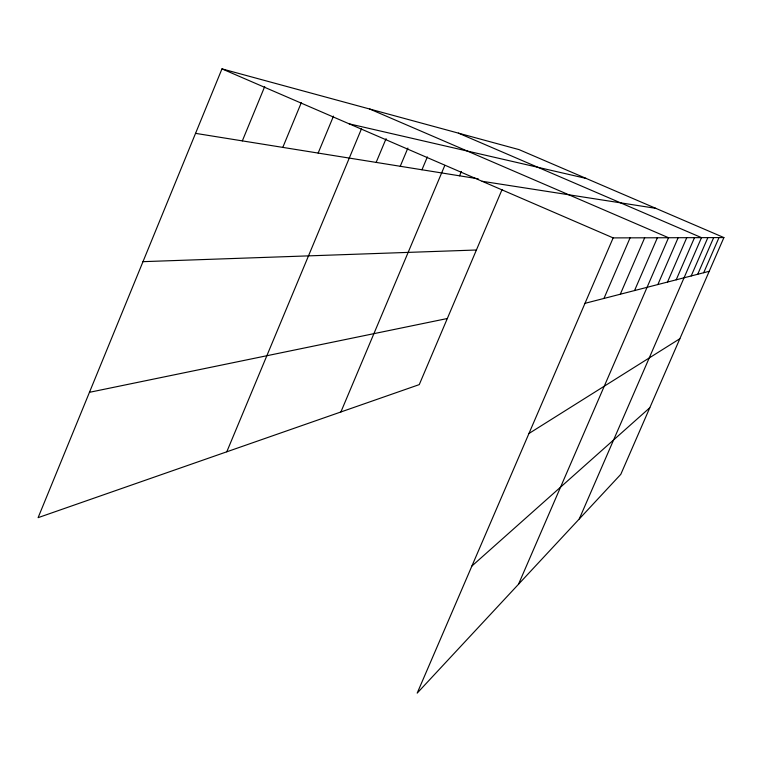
<?xml version="1.0" encoding="UTF-8"?>
<svg xmlns="http://www.w3.org/2000/svg" width="762" height="762" viewBox="0 0 762 762"><rect width="100%" height="100%" fill="white"/><g stroke="black" fill="none" stroke-linecap="round" stroke-linejoin="round"><path stroke-width="1.14" d="M723.9 237.573L613.153 237.896L417.185 693.125L620.801 474.335L723.9 237.573L519.027 149.609L221.971 68.875L38.1 517.665L419.262 384.61L502.063 189.567M242.335 140.884L264.719 86.535M282.797 147.39L301.333 102.603M318.145 153.076L333.499 116.119M226.781 451.799L361.55 128.654M376.152 162.401L386.077 138.684M400.24 166.278L407.889 148.057M421.957 169.774L427.368 156.915M340.89 411.966L444.817 165.402M459.553 175.812L461.391 171.469M603.952 298.447L630.079 237.849M620.297 294.227L644.671 237.801M634.546 290.56L657.377 237.763M518.512 584.244L668.541 237.734L369.732 109.033M657.854 284.55L678.151 237.706M667.502 282.064L686.753 237.677M676.189 279.825L694.496 237.658M579.272 518.951L701.497 237.639L458.419 133.131M691.191 275.958L707.86 237.62M697.716 274.272L713.67 237.601M703.697 272.729L719.004 237.582M471.907 566.023L649.796 407.746M528.952 433.502L679.847 338.728M584.987 303.333L709.203 271.31M89.449 392.316L447.323 318.516M142.98 261.661L476.412 250.003M482.127 181.28L655.768 208.321M195.548 133.36L478.25 178.822M349.139 123.825L586.111 178.413M221.971 68.875L613.153 237.896"/></g></svg>
